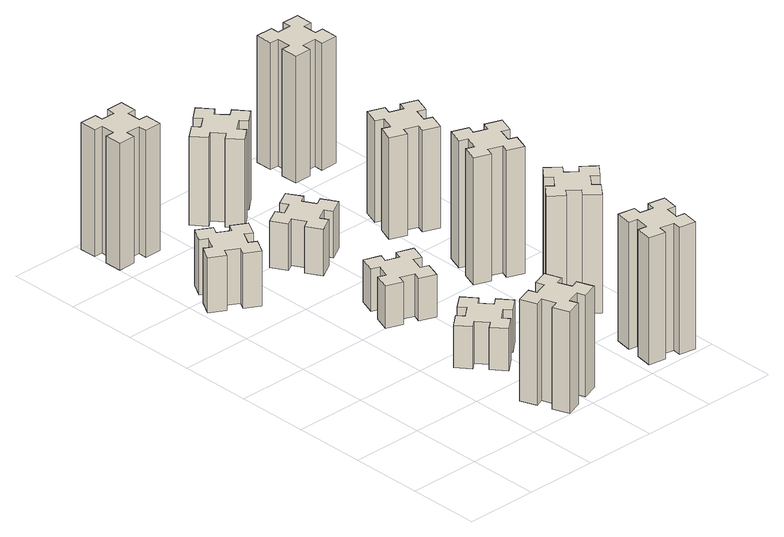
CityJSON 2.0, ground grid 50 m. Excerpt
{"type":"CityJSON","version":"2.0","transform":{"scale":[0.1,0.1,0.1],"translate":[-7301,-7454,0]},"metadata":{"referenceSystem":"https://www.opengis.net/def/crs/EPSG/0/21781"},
"CityObjects":{
"building1":{"type":"Building","attributes":{"class":"1000","function":"1000","usage":"1000","yearOfConstruction":2016,"roofType":"1000","measuredHeight":72,"storeysAboveGround":30,"storeysBelowGround":0},"geometry":[{"type":"Solid","lod":"1","boundaries":[[[[0,1,2,3,4,5,6,7,8,9,10,11,12,13,14,15,16,17,18,19]],[[17,16,20,21]],[[16,15,22,20]],[[15,14,23,22]],[[14,13,24,23]],[[13,12,25,24]],[[12,11,26,25]],[[11,10,27,26]],[[10,9,28,27]],[[9,8,29,28]],[[8,7,30,29]],[[7,6,31,30]],[[6,5,32,31]],[[5,4,33,32]],[[4,3,34,33]],[[3,2,35,34]],[[2,1,36,35]],[[1,0,37,36]],[[0,19,38,37]],[[19,18,39,38]],[[18,17,21,39]],[[24,25,26,27,28,29,30,31,32,33,34,35,36,37,38,39,21,20,22,23]]]]}]},
"building2":{"type":"Building","attributes":{"class":"1000","function":"1000","usage":"1000","yearOfConstruction":2016,"roofType":"1000","measuredHeight":39,"storeysAboveGround":30,"storeysBelowGround":0},"geometry":[{"type":"Solid","lod":"1","boundaries":[[[[40,41,42,43,44,45,46,47,48,49,50,51,52,53,54,55,56,57,58,59]],[[57,56,60,61]],[[56,55,62,60]],[[55,54,63,62]],[[54,53,64,63]],[[53,52,65,64]],[[52,51,66,65]],[[51,50,67,66]],[[50,49,68,67]],[[49,48,69,68]],[[48,47,70,69]],[[47,46,71,70]],[[46,45,72,71]],[[45,44,73,72]],[[44,43,74,73]],[[43,42,75,74]],[[42,41,76,75]],[[41,40,77,76]],[[40,59,78,77]],[[59,58,79,78]],[[58,57,61,79]],[[64,65,66,67,68,69,70,71,72,73,74,75,76,77,78,79,61,60,62,63]]]]}]},
"building3":{"type":"Building","attributes":{"class":"1000","function":"1000","usage":"1000","yearOfConstruction":2016,"roofType":"1000","measuredHeight":90,"storeysAboveGround":30,"storeysBelowGround":0},"geometry":[{"type":"Solid","lod":"1","boundaries":[[[[80,81,82,83,84,85,86,87,88,89,90,91,92,93,94,95,96,97,98,99]],[[97,96,100,101]],[[96,95,102,100]],[[95,94,103,102]],[[94,93,104,103]],[[93,92,105,104]],[[92,91,106,105]],[[91,90,107,106]],[[90,89,108,107]],[[89,88,109,108]],[[88,87,110,109]],[[87,86,111,110]],[[86,85,112,111]],[[85,84,113,112]],[[84,83,114,113]],[[83,82,115,114]],[[82,81,116,115]],[[81,80,117,116]],[[80,99,118,117]],[[99,98,119,118]],[[98,97,101,119]],[[104,105,106,107,108,109,110,111,112,113,114,115,116,117,118,119,101,100,102,103]]]]}]},
"building4":{"type":"Building","attributes":{"class":"1000","function":"1000","usage":"1000","yearOfConstruction":2016,"roofType":"1000","measuredHeight":30,"storeysAboveGround":30,"storeysBelowGround":0},"geometry":[{"type":"Solid","lod":"1","boundaries":[[[[120,121,122,123,124,125,126,127,128,129,130,131,132,133,134,135,136,137,138,139]],[[137,136,140,141]],[[136,135,142,140]],[[135,134,143,142]],[[134,133,144,143]],[[133,132,145,144]],[[132,131,146,145]],[[131,130,147,146]],[[130,129,148,147]],[[129,128,149,148]],[[128,127,150,149]],[[127,126,151,150]],[[126,125,152,151]],[[125,124,153,152]],[[124,123,154,153]],[[123,122,155,154]],[[122,121,156,155]],[[121,120,157,156]],[[120,139,158,157]],[[139,138,159,158]],[[138,137,141,159]],[[144,145,146,147,148,149,150,151,152,153,154,155,156,157,158,159,141,140,142,143]]]]}]},
"building5":{"type":"Building","attributes":{"class":"1000","function":"1000","usage":"1000","yearOfConstruction":2016,"roofType":"1000","measuredHeight":30,"storeysAboveGround":30,"storeysBelowGround":0},"geometry":[{"type":"Solid","lod":"1","boundaries":[[[[160,161,162,163,164,165,166,167,168,169,170,171,172,173,174,175,176,177,178,179]],[[177,176,180,181]],[[176,175,182,180]],[[175,174,183,182]],[[174,173,184,183]],[[173,172,185,184]],[[172,171,186,185]],[[171,170,187,186]],[[170,169,188,187]],[[169,168,189,188]],[[168,167,190,189]],[[167,166,191,190]],[[166,165,192,191]],[[165,164,193,192]],[[164,163,194,193]],[[163,162,195,194]],[[162,161,196,195]],[[161,160,197,196]],[[160,179,198,197]],[[179,178,199,198]],[[178,177,181,199]],[[184,185,186,187,188,189,190,191,192,193,194,195,196,197,198,199,181,180,182,183]]]]}]},
"building6":{"type":"Building","attributes":{"class":"1000","function":"1000","usage":"1000","yearOfConstruction":2016,"roofType":"1000","measuredHeight":33,"storeysAboveGround":30,"storeysBelowGround":0},"geometry":[{"type":"Solid","lod":"1","boundaries":[[[[200,201,202,203,204,205,206,207,208,209,210,211,212,213,214,215,216,217,218,219]],[[217,216,220,221]],[[216,215,222,220]],[[215,214,223,222]],[[214,213,224,223]],[[213,212,225,224]],[[212,211,226,225]],[[211,210,227,226]],[[210,209,228,227]],[[209,208,229,228]],[[208,207,230,229]],[[207,206,231,230]],[[206,205,232,231]],[[205,204,233,232]],[[204,203,234,233]],[[203,202,235,234]],[[202,201,236,235]],[[201,200,237,236]],[[200,219,238,237]],[[219,218,239,238]],[[218,217,221,239]],[[224,225,226,227,228,229,230,231,232,233,234,235,236,237,238,239,221,220,222,223]]]]}]},
"building7":{"type":"Building","attributes":{"class":"1000","function":"1000","usage":"1000","yearOfConstruction":2016,"roofType":"1000","measuredHeight":90,"storeysAboveGround":30,"storeysBelowGround":0},"geometry":[{"type":"Solid","lod":"1","boundaries":[[[[240,241,242,243,244,245,246,247,248,249,250,251,252,253,254,255,256,257,258,259]],[[257,256,260,261]],[[256,255,262,260]],[[255,254,263,262]],[[254,253,264,263]],[[253,252,265,264]],[[252,251,266,265]],[[251,250,267,266]],[[250,249,268,267]],[[249,248,269,268]],[[248,247,270,269]],[[247,246,271,270]],[[246,245,272,271]],[[245,244,273,272]],[[244,243,274,273]],[[243,242,275,274]],[[242,241,276,275]],[[241,240,277,276]],[[240,259,278,277]],[[259,258,279,278]],[[258,257,261,279]],[[264,265,266,267,268,269,270,271,272,273,274,275,276,277,278,279,261,260,262,263]]]]}]},
"building8":{"type":"Building","attributes":{"class":"1000","function":"1000","usage":"1000","yearOfConstruction":2016,"roofType":"1000","measuredHeight":63,"storeysAboveGround":30,"storeysBelowGround":0},"geometry":[{"type":"Solid","lod":"1","boundaries":[[[[280,281,282,283,284,285,286,287,288,289,290,291,292,293,294,295,296,297,298,299]],[[297,296,300,301]],[[296,295,302,300]],[[295,294,303,302]],[[294,293,304,303]],[[293,292,305,304]],[[292,291,306,305]],[[291,290,307,306]],[[290,289,308,307]],[[289,288,309,308]],[[288,287,310,309]],[[287,286,311,310]],[[286,285,312,311]],[[285,284,313,312]],[[284,283,314,313]],[[283,282,315,314]],[[282,281,316,315]],[[281,280,317,316]],[[280,299,318,317]],[[299,298,319,318]],[[298,297,301,319]],[[304,305,306,307,308,309,310,311,312,313,314,315,316,317,318,319,301,300,302,303]]]]}]},
"building9":{"type":"Building","attributes":{"class":"1000","function":"1000","usage":"1000","yearOfConstruction":2016,"roofType":"1000","measuredHeight":84,"storeysAboveGround":30,"storeysBelowGround":0},"geometry":[{"type":"Solid","lod":"1","boundaries":[[[[320,321,322,323,324,325,326,327,328,329,330,331,332,333,334,335,336,337,338,339]],[[337,336,340,341]],[[336,335,342,340]],[[335,334,343,342]],[[334,333,344,343]],[[333,332,345,344]],[[332,331,346,345]],[[331,330,347,346]],[[330,329,348,347]],[[329,328,349,348]],[[328,327,350,349]],[[327,326,351,350]],[[326,325,352,351]],[[325,324,353,352]],[[324,323,354,353]],[[323,322,355,354]],[[322,321,356,355]],[[321,320,357,356]],[[320,339,358,357]],[[339,338,359,358]],[[338,337,341,359]],[[344,345,346,347,348,349,350,351,352,353,354,355,356,357,358,359,341,340,342,343]]]]}]},
"building10":{"type":"Building","attributes":{"class":"1000","function":"1000","usage":"1000","yearOfConstruction":2016,"roofType":"1000","measuredHeight":90,"storeysAboveGround":30,"storeysBelowGround":0},"geometry":[{"type":"Solid","lod":"1","boundaries":[[[[360,361,362,363,364,365,366,367,368,369,370,371,372,373,374,375,376,377,378,379]],[[377,376,380,381]],[[376,375,382,380]],[[375,374,383,382]],[[374,373,384,383]],[[373,372,385,384]],[[372,371,386,385]],[[371,370,387,386]],[[370,369,388,387]],[[369,368,389,388]],[[368,367,390,389]],[[367,366,391,390]],[[366,365,392,391]],[[365,364,393,392]],[[364,363,394,393]],[[363,362,395,394]],[[362,361,396,395]],[[361,360,397,396]],[[360,379,398,397]],[[379,378,399,398]],[[378,377,381,399]],[[384,385,386,387,388,389,390,391,392,393,394,395,396,397,398,399,381,380,382,383]]]]}]},
"building11":{"type":"Building","attributes":{"class":"1000","function":"1000","usage":"1000","yearOfConstruction":2016,"roofType":"1000","measuredHeight":72,"storeysAboveGround":30,"storeysBelowGround":0},"geometry":[{"type":"Solid","lod":"1","boundaries":[[[[400,401,402,403,404,405,406,407,408,409,410,411,412,413,414,415,416,417,418,419]],[[417,416,420,421]],[[416,415,422,420]],[[415,414,423,422]],[[414,413,424,423]],[[413,412,425,424]],[[412,411,426,425]],[[411,410,427,426]],[[410,409,428,427]],[[409,408,429,428]],[[408,407,430,429]],[[407,406,431,430]],[[406,405,432,431]],[[405,404,433,432]],[[404,403,434,433]],[[403,402,435,434]],[[402,401,436,435]],[[401,400,437,436]],[[400,419,438,437]],[[419,418,439,438]],[[418,417,421,439]],[[424,425,426,427,428,429,430,431,432,433,434,435,436,437,438,439,421,420,422,423]]]]}]},
"building12":{"type":"Building","attributes":{"class":"1000","function":"1000","usage":"1000","yearOfConstruction":2016,"roofType":"1000","measuredHeight":90,"storeysAboveGround":30,"storeysBelowGround":0},"geometry":[{"type":"Solid","lod":"1","boundaries":[[[[440,441,442,443,444,445,446,447,448,449,450,451,452,453,454,455,456,457,458,459]],[[457,456,460,461]],[[456,455,462,460]],[[455,454,463,462]],[[454,453,464,463]],[[453,452,465,464]],[[452,451,466,465]],[[451,450,467,466]],[[450,449,468,467]],[[449,448,469,468]],[[448,447,470,469]],[[447,446,471,470]],[[446,445,472,471]],[[445,444,473,472]],[[444,443,474,473]],[[443,442,475,474]],[[442,441,476,475]],[[441,440,477,476]],[[440,459,478,477]],[[459,458,479,478]],[[458,457,461,479]],[[464,465,466,467,468,469,470,471,472,473,474,475,476,477,478,479,461,460,462,463]]]]}]}
},
"vertices":[
[906,105,0],[1000,139,0],[1020,83,0],[1133,124,0],[1092,237,0],[1036,216,0],[1002,310,0],[1058,330,0],[1017,443,0],[904,402,0],[925,346,0],[831,312,0],[810,368,0],[697,327,0],[739,214,0],[795,235,0],[829,141,0],[773,120,0],[814,7,0],[927,49,0],[829,141,720],[773,120,720],[795,235,720],[739,214,720],[697,327,720],[810,368,720],[831,312,720],[925,346,720],[904,402,720],[1017,443,720],[1058,330,720],[1002,310,720],[1036,216,720],[1092,237,720],[1133,124,720],[1020,83,720],[1000,139,720],[906,105,720],[927,49,720],[814,7,720],
[346,2347,0],[396,2434,0],[448,2404,0],[508,2508,0],[404,2568,0],[374,2516,0],[287,2566,0],[317,2618,0],[213,2678,0],[153,2574,0],[205,2544,0],[155,2457,0],[103,2487,0],[43,2383,0],[147,2323,0],[177,2375,0],[264,2325,0],[234,2273,0],[338,2213,0],[398,2317,0],[264,2325,390],[234,2273,390],[177,2375,390],[147,2323,390],[43,2383,390],[103,2487,390],[155,2457,390],[205,2544,390],[153,2574,390],[213,2678,390],[317,2618,390],[287,2566,390],[374,2516,390],[404,2568,390],[508,2508,390],[448,2404,390],[396,2434,390],[346,2347,390],[398,2317,390],[338,2213,390],
[285,3235,0],[285,3335,0],[345,3335,0],[345,3455,0],[225,3455,0],[225,3395,0],[125,3395,0],[125,3455,0],[5,3455,0],[5,3335,0],[65,3335,0],[65,3235,0],[5,3235,0],[5,3115,0],[125,3115,0],[125,3175,0],[225,3175,0],[225,3115,0],[345,3115,0],[345,3235,0],[225,3175,900],[225,3115,900],[125,3175,900],[125,3115,900],[5,3115,900],[5,3235,900],[65,3235,900],[65,3335,900],[5,3335,900],[5,3455,900],[125,3455,900],[125,3395,900],[225,3395,900],[225,3455,900],[345,3455,900],[345,3335,900],[285,3335,900],[285,3235,900],[345,3235,900],[345,3115,900],
[883,982,0],[806,917,0],[768,963,0],[676,886,0],[753,794,0],[799,833,0],[863,756,0],[817,718,0],[894,626,0],[986,703,0],[948,749,0],[1024,813,0],[1063,767,0],[1155,844,0],[1078,936,0],[1032,898,0],[967,974,0],[1013,1013,0],[936,1105,0],[844,1028,0],[967,974,300],[1013,1013,300],[1032,898,300],[1078,936,300],[1155,844,300],[1063,767,300],[1024,813,300],[948,749,300],[986,703,300],[894,626,300],[817,718,300],[863,756,300],[799,833,300],[753,794,300],[676,886,300],[768,963,300],[806,917,300],[883,982,300],[844,1028,300],[936,1105,300],
[1002,1521,0],[1036,1615,0],[1092,1594,0],[1133,1707,0],[1020,1748,0],[1000,1692,0],[906,1726,0],[927,1782,0],[814,1823,0],[773,1710,0],[829,1690,0],[795,1596,0],[739,1617,0],[697,1504,0],[810,1463,0],[831,1519,0],[925,1485,0],[904,1429,0],[1017,1387,0],[1058,1500,0],[925,1485,300],[904,1429,300],[831,1519,300],[810,1463,300],[697,1504,300],[739,1617,300],[795,1596,300],[829,1690,300],[773,1710,300],[814,1823,300],[927,1782,300],[906,1726,300],[1000,1692,300],[1020,1748,300],[1133,1707,300],[1092,1594,300],[1036,1615,300],[1002,1521,300],[1058,1500,300],[1017,1387,300],
[795,2434,0],[845,2347,0],[793,2317,0],[853,2213,0],[957,2273,0],[927,2325,0],[1014,2375,0],[1044,2323,0],[1148,2383,0],[1088,2487,0],[1036,2457,0],[986,2544,0],[1038,2574,0],[978,2678,0],[874,2618,0],[904,2566,0],[817,2516,0],[787,2568,0],[683,2508,0],[743,2404,0],[817,2516,330],[787,2568,330],[904,2566,330],[874,2618,330],[978,2678,330],[1038,2574,330],[986,2544,330],[1036,2457,330],[1088,2487,330],[1148,2383,330],[1044,2323,330],[1014,2375,330],[927,2325,330],[957,2273,330],[853,2213,330],[793,2317,330],[845,2347,330],[795,2434,330],[743,2404,330],[683,2508,330],
[1824,325,0],[1725,342,0],[1736,401,0],[1617,422,0],[1597,304,0],[1656,294,0],[1638,195,0],[1579,206,0],[1558,87,0],[1677,67,0],[1687,126,0],[1785,108,0],[1775,49,0],[1893,28,0],[1914,147,0],[1855,157,0],[1872,255,0],[1931,245,0],[1952,363,0],[1834,384,0],[1872,255,900],[1931,245,900],[1855,157,900],[1914,147,900],[1893,28,900],[1775,49,900],[1785,108,900],[1687,126,900],[1677,67,900],[1558,87,900],[1579,206,900],[1638,195,900],[1656,294,900],[1597,304,900],[1617,422,900],[1736,401,900],[1725,342,900],[1824,325,900],[1834,384,900],[1952,363,900],
[1032,3218,0],[967,3294,0],[1013,3333,0],[936,3425,0],[844,3348,0],[883,3302,0],[806,3237,0],[768,3283,0],[676,3206,0],[753,3114,0],[799,3153,0],[863,3076,0],[817,3038,0],[894,2946,0],[986,3023,0],[948,3069,0],[1024,3133,0],[1063,3087,0],[1155,3164,0],[1078,3256,0],[1024,3133,630],[1063,3087,630],[948,3069,630],[986,3023,630],[894,2946,630],[817,3038,630],[863,3076,630],[799,3153,630],[753,3114,630],[676,3206,630],[768,3283,630],[806,3237,630],[883,3302,630],[844,3348,630],[936,3425,630],[1013,3333,630],[967,3294,630],[1032,3218,630],[1078,3256,630],[1155,3164,630],
[1807,856,0],[1872,933,0],[1918,894,0],[1995,986,0],[1903,1063,0],[1864,1017,0],[1788,1082,0],[1826,1128,0],[1734,1205,0],[1657,1113,0],[1703,1074,0],[1639,998,0],[1593,1036,0],[1516,944,0],[1608,867,0],[1646,913,0],[1723,849,0],[1684,803,0],[1776,726,0],[1853,818,0],[1723,849,840],[1684,803,840],[1646,913,840],[1608,867,840],[1516,944,840],[1593,1036,840],[1639,998,840],[1703,1074,840],[1657,1113,840],[1734,1205,840],[1826,1128,840],[1788,1082,840],[1864,1017,840],[1903,1063,840],[1995,986,840],[1918,894,840],[1872,933,840],[1807,856,840],[1853,818,840],[1776,726,840],
[1740,1692,0],[1646,1726,0],[1667,1782,0],[1554,1823,0],[1513,1710,0],[1569,1690,0],[1535,1596,0],[1479,1617,0],[1437,1504,0],[1550,1463,0],[1571,1519,0],[1665,1485,0],[1644,1429,0],[1757,1387,0],[1798,1500,0],[1742,1521,0],[1776,1615,0],[1832,1594,0],[1873,1707,0],[1760,1748,0],[1776,1615,900],[1832,1594,900],[1742,1521,900],[1798,1500,900],[1757,1387,900],[1644,1429,900],[1665,1485,900],[1571,1519,900],[1550,1463,900],[1437,1504,900],[1479,1617,900],[1535,1596,900],[1569,1690,900],[1513,1710,900],[1554,1823,900],[1667,1782,900],[1646,1726,900],[1740,1692,900],[1760,1748,900],[1873,1707,900],
[1740,2432,0],[1646,2466,0],[1667,2522,0],[1554,2563,0],[1513,2450,0],[1569,2430,0],[1535,2336,0],[1479,2357,0],[1437,2244,0],[1550,2203,0],[1571,2259,0],[1665,2225,0],[1644,2169,0],[1757,2127,0],[1798,2240,0],[1742,2261,0],[1776,2355,0],[1832,2334,0],[1873,2447,0],[1760,2488,0],[1776,2355,720],[1832,2334,720],[1742,2261,720],[1798,2240,720],[1757,2127,720],[1644,2169,720],[1665,2225,720],[1571,2259,720],[1550,2203,720],[1437,2244,720],[1479,2357,720],[1535,2336,720],[1569,2430,720],[1513,2450,720],[1554,2563,720],[1667,2522,720],[1646,2466,720],[1740,2432,720],[1760,2488,720],[1873,2447,720],
[1605,3175,0],[1705,3175,0],[1705,3115,0],[1825,3115,0],[1825,3235,0],[1765,3235,0],[1765,3335,0],[1825,3335,0],[1825,3455,0],[1705,3455,0],[1705,3395,0],[1605,3395,0],[1605,3455,0],[1485,3455,0],[1485,3335,0],[1545,3335,0],[1545,3235,0],[1485,3235,0],[1485,3115,0],[1605,3115,0],[1545,3235,900],[1485,3235,900],[1545,3335,900],[1485,3335,900],[1485,3455,900],[1605,3455,900],[1605,3395,900],[1705,3395,900],[1705,3455,900],[1825,3455,900],[1825,3335,900],[1765,3335,900],[1765,3235,900],[1825,3235,900],[1825,3115,900],[1705,3115,900],[1705,3175,900],[1605,3175,900],[1605,3115,900],[1485,3115,900]
]}
